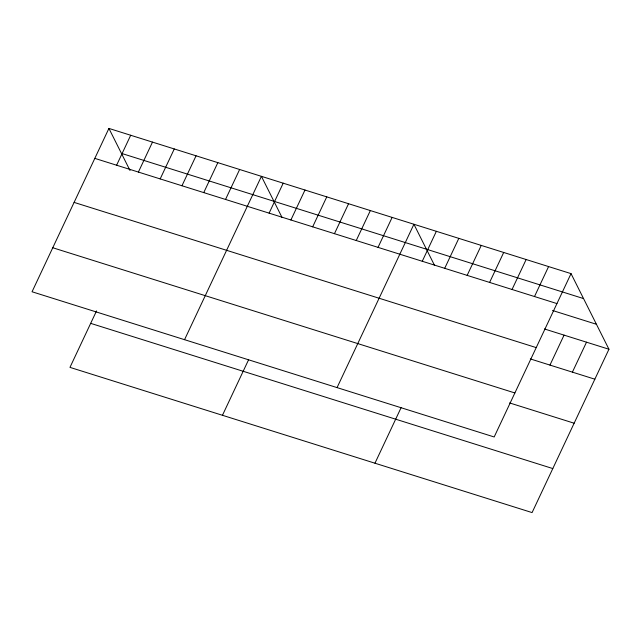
<?xml version="1.0" encoding="UTF-8"?>
<svg xmlns="http://www.w3.org/2000/svg" width="641" height="641" viewBox="0 0 641 641"><rect width="100%" height="100%" fill="white"/><g stroke="black" fill="none" stroke-linecap="round" stroke-linejoin="round"><path stroke-width="0.96" d="M108.914 128.416L32.05 291.767L494.171 436.97L571.035 273.627L108.914 128.416L130.019 170.506M116.606 165.226L130.7 135.259M138.392 172.068L152.486 142.11M96.535 310.909L69.965 367.373L532.086 512.584L608.95 349.233L571.035 273.627M160.178 178.911L174.272 148.952M181.964 185.762L196.058 155.795M203.75 192.604L217.844 162.646M225.536 199.447L239.63 169.488M184.552 339.682L261.416 176.331L282.088 217.563M269.108 213.141L283.202 183.182M290.894 219.983L304.988 190.024M222.459 415.296L248.612 359.713M312.672 226.834L326.774 196.867M334.458 233.677L348.56 203.718M356.244 240.519L370.346 210.56M378.03 247.37L392.132 217.411M337.054 387.605L413.918 224.254L434.59 265.486M422.267 261.264L436.361 231.305M444.71 268.323L458.812 238.356M374.961 463.211L401.114 407.636M467.153 275.374L481.255 245.415M489.604 282.425L503.698 252.466M512.047 289.476L526.149 259.517M534.498 296.535L548.592 266.568M549.962 365.09L564.056 335.131M572.405 372.141L586.507 342.182M121.429 153.367L583.55 298.578M94.82 158.375L556.941 303.586M552.486 310.468L596.442 324.282M544.417 328.953L608.95 349.233M74.108 202.396L536.229 347.606M530.323 358.92L594.848 379.192M52.762 247.746L514.883 392.957M509.603 402.933L574.136 423.212M90.677 323.36L552.798 468.563"/></g></svg>
